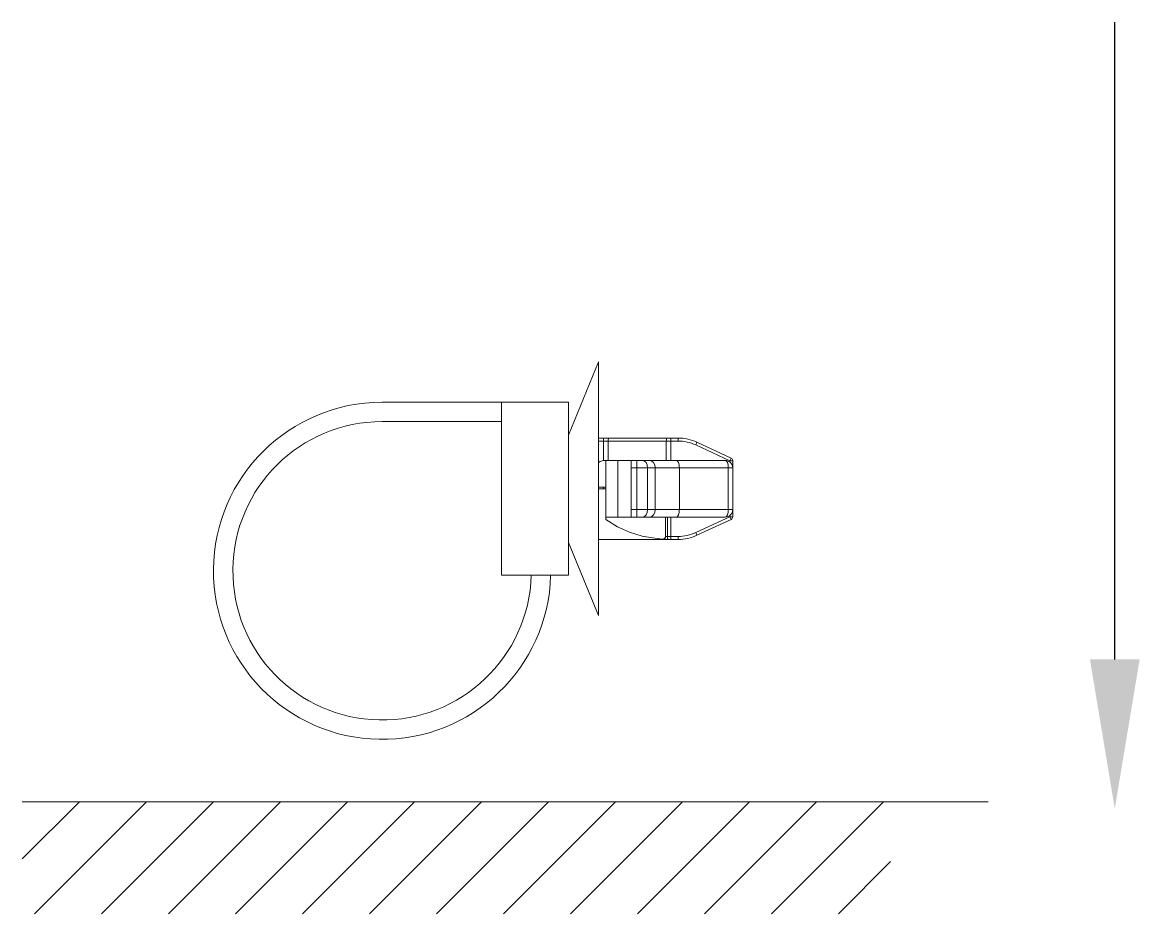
# Model space of a CAD drawing. Header units: inches. Extents: x 47316 to 59086, y 3141 to 11743.
# Drawn here: x 54081.02 to 54107.23, y 10066.65 to 10087.56 of the extents above; entities that cross this region are included whole.
import ezdxf

# ---------------------------------------------------------------- set-up
doc = ezdxf.new("R2010")
doc.units = ezdxf.units.IN
doc.header["$MEASUREMENT"] = 0

msp = doc.modelspace()

# ---------------------------------------------------------------- linework, layer by layer
msp.add_line((54106.645, 10072.612), (54106.645, 10087.56))
at = {"color": 0, "linetype": 'ByBlock', "lineweight": 15, "ltscale": 0.132311}
for p, q in [((54093.834, 10077.876), (54094.534, 10079.591)), ((54093.834, 10075.356), (54094.534, 10073.641))]:
    msp.add_line(p, q, dxfattribs=at)
at = {"color": 0, "linetype": 'ByBlock', "lineweight": 15, "ltscale": 0.425}
msp.add_line((54094.534, 10079.591), (54094.534, 10073.641), dxfattribs=at)
at = {"color": 0, "linetype": 'ByBlock', "lineweight": 15, "ltscale": 0.2}
for p, q in [((54092.259, 10078.646), (54089.459, 10078.646)), ((54092.259, 10078.191), (54089.459, 10078.191))]:
    msp.add_line(p, q, dxfattribs=at)
at = {"color": 0, "linetype": 'ByBlock', "lineweight": 15, "ltscale": 0.289999}
msp.add_line((54092.259, 10078.646), (54092.259, 10074.586), dxfattribs=at)
at = {"color": 0, "linetype": 'ByBlock', "lineweight": 15, "ltscale": 0.1125}
for p, q in [((54092.259, 10078.646), (54093.834, 10078.646)), ((54092.259, 10074.586), (54093.834, 10074.586))]:
    msp.add_line(p, q, dxfattribs=at)
at = {"color": 0, "linetype": 'ByBlock', "lineweight": 15, "ltscale": 0.096026}
for p, q in [((54093.834, 10078.646), (54093.834, 10077.302)), ((54093.834, 10075.931), (54093.834, 10074.586))]:
    msp.add_line(p, q, dxfattribs=at)
at = {"color": 0, "linetype": 'ByBlock', "lineweight": 15, "ltscale": 0.008443}
for p, q in [((54094.652, 10077.806), (54094.534, 10077.806)), ((54094.652, 10077.736), (54094.534, 10077.736))]:
    msp.add_line(p, q, dxfattribs=at)
at = {"color": 0, "linetype": 'ByBlock', "lineweight": 15, "ltscale": 0.005}
for p, q in [((54094.652, 10077.736), (54094.652, 10077.806)), ((54096.235, 10077.736), (54096.235, 10077.806)), ((54096.401, 10077.736), (54096.401, 10077.806)), ((54096.815, 10077.644), (54096.845, 10077.708)), ((54097.614, 10077.272), (54097.643, 10077.335)), ((54097.614, 10077.272), (54097.684, 10077.272)), ((54097.614, 10075.961), (54097.684, 10075.961)), ((54097.614, 10075.961), (54097.643, 10075.898)), ((54096.23, 10075.496), (54096.23, 10075.426)), ((54096.401, 10075.496), (54096.401, 10075.426)), ((54096.815, 10075.588), (54096.845, 10075.525))]:
    msp.add_line(p, q, dxfattribs=at)
at = {"color": 0, "linetype": 'ByBlock', "lineweight": 15, "ltscale": 0.009488}
msp.add_line((54094.785, 10077.806), (54094.652, 10077.806), dxfattribs=at)
at = {"color": 0, "linetype": 'ByBlock', "lineweight": 15, "ltscale": 0.032832}
msp.add_line((54094.652, 10077.277), (54094.652, 10077.736), dxfattribs=at)
at = {"color": 0, "linetype": 'ByBlock', "lineweight": 15, "ltscale": 0.007906}
msp.add_line((54094.763, 10077.736), (54094.652, 10077.736), dxfattribs=at)
at = {"color": 0, "linetype": 'ByBlock', "lineweight": 15, "ltscale": 0.097302}
for p, q in [((54096.125, 10077.736), (54094.763, 10077.736)), ((54096.147, 10077.806), (54094.785, 10077.806))]:
    msp.add_line(p, q, dxfattribs=at)
at = {"color": 0, "linetype": 'ByBlock', "lineweight": 15, "ltscale": 0.0325}
for p, q in [((54094.763, 10077.281), (54094.763, 10077.736)), ((54096.125, 10077.736), (54096.125, 10077.281)), ((54096.235, 10077.736), (54096.235, 10077.281)), ((54096.151, 10075.951), (54096.151, 10075.496)), ((54096.23, 10075.951), (54096.23, 10075.496))]:
    msp.add_line(p, q, dxfattribs=at)
at = {"color": 0, "linetype": 'ByBlock', "lineweight": 15, "ltscale": 0.007907}
msp.add_line((54096.235, 10077.736), (54096.125, 10077.736), dxfattribs=at)
at = {"color": 0, "linetype": 'ByBlock', "lineweight": 15, "ltscale": 0.006325}
msp.add_line((54096.235, 10077.806), (54096.147, 10077.806), dxfattribs=at)
at = {"color": 0, "linetype": 'ByBlock', "lineweight": 15, "ltscale": 0.011804}
for p, q in [((54096.235, 10077.806), (54096.401, 10077.806)), ((54096.235, 10077.736), (54096.401, 10077.736))]:
    msp.add_line(p, q, dxfattribs=at)
at = {"color": 0, "linetype": 'ByBlock', "lineweight": 15, "ltscale": 0.062942}
for p, q in [((54097.643, 10077.335), (54096.845, 10077.708)), ((54096.845, 10075.525), (54097.643, 10075.898))]:
    msp.add_line(p, q, dxfattribs=at)
at = {"color": 0, "linetype": 'ByBlock', "lineweight": 15, "ltscale": 0.062941}
for p, q in [((54097.614, 10077.272), (54096.815, 10077.644)), ((54096.815, 10075.588), (54097.614, 10075.961))]:
    msp.add_line(p, q, dxfattribs=at)
at = {"color": 0, "linetype": 'ByBlock', "lineweight": 15, "ltscale": 0.097948}
msp.add_line((54093.834, 10077.302), (54093.834, 10075.931), dxfattribs=at)
at = {"color": 0, "linetype": 'ByBlock', "lineweight": 15, "ltscale": 0.02}
for p, q in [((54094.709, 10077.281), (54094.989, 10077.281)), ((54094.709, 10075.951), (54094.989, 10075.951))]:
    msp.add_line(p, q, dxfattribs=at)
at = {"color": 0, "linetype": 'ByBlock', "lineweight": 15, "ltscale": 0.095}
for p, q in [((54094.709, 10077.281), (54094.709, 10075.951)), ((54094.989, 10077.281), (54094.989, 10075.951))]:
    msp.add_line(p, q, dxfattribs=at)
at = {"color": 0, "linetype": 'ByBlock', "lineweight": 15, "ltscale": 0.022501}
for p, q in [((54094.989, 10077.281), (54095.304, 10077.281)), ((54094.989, 10075.951), (54095.304, 10075.951))]:
    msp.add_line(p, q, dxfattribs=at)
at = {"color": 0, "linetype": 'ByBlock', "lineweight": 15, "ltscale": 0.009364}
for p, q in [((54095.304, 10077.281), (54095.435, 10077.281)), ((54095.304, 10077.106), (54095.435, 10077.106)), ((54095.435, 10076.126), (54095.304, 10076.126)), ((54095.435, 10075.951), (54095.304, 10075.951))]:
    msp.add_line(p, q, dxfattribs=at)
at = {"color": 0, "linetype": 'ByBlock', "lineweight": 15, "ltscale": 0.0125}
for p, q in [((54095.304, 10077.106), (54095.304, 10077.281)), ((54095.435, 10077.106), (54095.435, 10077.281)), ((54094.709, 10076.651), (54094.534, 10076.651)), ((54094.709, 10076.616), (54094.534, 10076.616)), ((54095.304, 10075.951), (54095.304, 10076.126)), ((54095.435, 10075.951), (54095.435, 10076.126))]:
    msp.add_line(p, q, dxfattribs=at)
at = {"color": 0, "linetype": 'ByBlock', "lineweight": 15, "ltscale": 0.009006}
for p, q in [((54095.561, 10077.281), (54095.435, 10077.281)), ((54095.561, 10075.951), (54095.435, 10075.951))]:
    msp.add_line(p, q, dxfattribs=at)
at = {"color": 0, "linetype": 'ByBlock', "lineweight": 15, "ltscale": 0.012637}
for p, q in [((54095.738, 10077.281), (54095.561, 10077.281)), ((54095.864, 10077.106), (54095.687, 10077.106)), ((54095.561, 10075.951), (54095.738, 10075.951)), ((54095.687, 10076.126), (54095.864, 10076.126))]:
    msp.add_line(p, q, dxfattribs=at)
at = {"color": 0, "linetype": 'ByBlock', "lineweight": 15, "ltscale": 0.04455}
for p, q in [((54096.361, 10077.281), (54095.738, 10077.281)), ((54096.361, 10075.951), (54095.738, 10075.951))]:
    msp.add_line(p, q, dxfattribs=at)
at = {"color": 0, "linetype": 'ByBlock', "lineweight": 15, "ltscale": 0.081943}
for p, q in [((54097.509, 10077.281), (54096.361, 10077.281)), ((54097.578, 10077.106), (54096.431, 10077.106)), ((54097.509, 10075.951), (54096.361, 10075.951)), ((54097.578, 10076.126), (54096.431, 10076.126))]:
    msp.add_line(p, q, dxfattribs=at)
at = {"color": 0, "linetype": 'ByBlock', "lineweight": 15, "ltscale": 0.001816}
for p, q in [((54097.614, 10077.272), (54097.614, 10077.246)), ((54097.614, 10075.986), (54097.614, 10075.961))]:
    msp.add_line(p, q, dxfattribs=at)
at = {"color": 0, "linetype": 'ByBlock', "lineweight": 15, "ltscale": 0.011816}
for p, q in [((54097.684, 10077.272), (54097.684, 10077.106)), ((54097.684, 10076.126), (54097.684, 10075.961))]:
    msp.add_line(p, q, dxfattribs=at)
at = {"color": 0, "linetype": 'ByBlock', "lineweight": 15, "ltscale": 0.07}
for p, q in [((54095.304, 10077.106), (54095.304, 10076.126)), ((54095.435, 10077.106), (54095.435, 10076.126)), ((54095.687, 10077.106), (54095.687, 10076.126)), ((54095.864, 10077.106), (54095.864, 10076.126)), ((54096.431, 10077.106), (54096.431, 10076.126)), ((54097.578, 10077.106), (54097.578, 10076.126)), ((54097.684, 10077.106), (54097.684, 10076.126))]:
    msp.add_line(p, q, dxfattribs=at)
at = {"color": 0, "linetype": 'ByBlock', "lineweight": 15, "ltscale": 0.018011}
for p, q in [((54095.687, 10077.106), (54095.435, 10077.106)), ((54095.687, 10076.126), (54095.435, 10076.126))]:
    msp.add_line(p, q, dxfattribs=at)
at = {"color": 0, "linetype": 'ByBlock', "lineweight": 15, "ltscale": 0.0405}
for p, q in [((54096.431, 10077.106), (54095.864, 10077.106)), ((54096.431, 10076.126), (54095.864, 10076.126))]:
    msp.add_line(p, q, dxfattribs=at)
at = {"color": 0, "linetype": 'ByBlock', "lineweight": 15, "ltscale": 0.007544}
for p, q in [((54097.684, 10077.106), (54097.578, 10077.106)), ((54097.684, 10076.126), (54097.578, 10076.126))]:
    msp.add_line(p, q, dxfattribs=at)
at = {"color": 0, "linetype": 'ByBlock', "lineweight": 15, "ltscale": 0.0025}
msp.add_line((54094.652, 10076.616), (54094.652, 10076.651), dxfattribs=at)
at = {"color": 0, "linetype": 'ByBlock', "lineweight": 15, "ltscale": 0.004339}
msp.add_line((54094.709, 10075.951), (54094.709, 10075.891), dxfattribs=at)
at = {"color": 0, "linetype": 'ByBlock', "lineweight": 15, "ltscale": 0.1}
msp.add_line((54094.709, 10075.951), (54096.109, 10075.951), dxfattribs=at)
at = {"color": 0, "linetype": 'ByBlock', "lineweight": 15}
for p, q in [((54094.709, 10075.891), (54094.978, 10075.724)), ((54094.978, 10075.724), (54095.264, 10075.596)), ((54095.264, 10075.596), (54095.561, 10075.507)), ((54095.561, 10075.507), (54095.798, 10075.463)), ((54095.798, 10075.463), (54096.039, 10075.437))]:
    msp.add_line(p, q, dxfattribs=at)
at = {"color": 0, "linetype": 'ByBlock', "lineweight": 15, "ltscale": 0.031953}
msp.add_line((54096.109, 10075.951), (54096.109, 10075.504), dxfattribs=at)
at = {"color": 0, "linetype": 'ByBlock', "lineweight": 15, "ltscale": 0.003059}
msp.add_line((54096.151, 10075.951), (54096.109, 10075.951), dxfattribs=at)
at = {"color": 0, "linetype": 'ByBlock', "lineweight": 15, "ltscale": 0.000233459}
msp.add_line((54096.155, 10075.951), (54096.151, 10075.951), dxfattribs=at)
at = {"color": 0, "linetype": 'ByBlock', "lineweight": 15, "ltscale": 0.005363}
msp.add_line((54096.23, 10075.951), (54096.155, 10075.951), dxfattribs=at)
at = {"color": 0, "linetype": 'ByBlock', "lineweight": 15, "ltscale": 0.107719}
msp.add_line((54096.042, 10075.426), (54094.534, 10075.426), dxfattribs=at)
at = {"color": 0, "linetype": 'ByBlock', "lineweight": 15, "ltscale": 0.000715637}
msp.add_line((54096.039, 10075.437), (54096.039, 10075.427), dxfattribs=at)
at = {"color": 0, "linetype": 'ByBlock', "lineweight": 15, "ltscale": 0.00896}
msp.add_line((54096.042, 10075.426), (54096.167, 10075.426), dxfattribs=at)
at = {"color": 0, "linetype": 'ByBlock', "lineweight": 15, "ltscale": 0.000495148}
msp.add_line((54096.109, 10075.504), (54096.109, 10075.497), dxfattribs=at)
at = {"color": 0, "linetype": 'ByBlock', "lineweight": 15, "ltscale": 9.0198e-05}
msp.add_line((54096.109, 10075.497), (54096.11, 10075.496), dxfattribs=at)
at = {"color": 0, "linetype": 'ByBlock', "lineweight": 15, "ltscale": 0.002986}
msp.add_line((54096.11, 10075.496), (54096.151, 10075.496), dxfattribs=at)
at = {"color": 0, "linetype": 'ByBlock', "lineweight": 15, "ltscale": 0.005597}
msp.add_line((54096.151, 10075.496), (54096.23, 10075.496), dxfattribs=at)
at = {"color": 0, "linetype": 'ByBlock', "lineweight": 15, "ltscale": 0.004477}
msp.add_line((54096.167, 10075.426), (54096.23, 10075.426), dxfattribs=at)
at = {"color": 0, "linetype": 'ByBlock', "lineweight": 15, "ltscale": 0.012206}
for p, q in [((54096.401, 10075.496), (54096.23, 10075.496)), ((54096.401, 10075.426), (54096.23, 10075.426))]:
    msp.add_line(p, q, dxfattribs=at)
at = {"color": 0, "lineweight": 15}
for p, q in [((54081.02, 10069.274), (54103.676, 10069.274, 0)), ((54081.02, 10067.936), (54082.359, 10069.274)), ((54081.302, 10066.646), (54083.931, 10069.274)), ((54082.874, 10066.646), (54085.502, 10069.274)), ((54084.445, 10066.646), (54087.074, 10069.274)), ((54086.017, 10066.646), (54088.645, 10069.274)), ((54087.589, 10066.646), (54090.217, 10069.274)), ((54089.16, 10066.646), (54091.788, 10069.274)), ((54090.732, 10066.646), (54093.36, 10069.274)), ((54092.303, 10066.646), (54094.931, 10069.274)), ((54093.875, 10066.646), (54096.503, 10069.274)), ((54095.446, 10066.646), (54098.074, 10069.274)), ((54097.018, 10066.646), (54099.646, 10069.274)), ((54098.589, 10066.646), (54101.218, 10069.274)), ((54100.161, 10066.646), (54101.383, 10067.868))]:
    msp.add_line(p, q, dxfattribs=at)
at = {"color": 0, "linetype": 'ByBlock', "lineweight": 15}
for centre, radius, start, end in [((54089.459, 10074.691), 3.955, 90, 358.4787), ((54089.459, 10074.691), 3.5, 90, 358.2809), ((54096.401, 10076.756), 1.05, 64.9831, 90), ((54096.401, 10076.756), 0.98, 64.9831, 90), ((54094.709, 10076.931), 0.35, 90, 120), ((54097.509, 10077.106), 0.175, 0, 90), ((54097.614, 10077.272), 0.07, 0, 64.9831), ((54097.509, 10076.126), 0.175, 270, 0), ((54097.614, 10075.961), 0.07, 295.0169, 0), ((54096.043, 10075.502), 0.0652, 265.9237, 1.6006), ((54096.039, 10075.497), 0.0699, 269.9427, 359.9426), ((54096.041, 10075.429), 0.00303, 225.6094, 288.8376), ((54096.401, 10076.476), 0.98, 270, 295.0169), ((54096.401, 10076.476), 1.05, 270, 295.0169)]:
    msp.add_arc(centre, radius, start, end, dxfattribs=at)
at = {"color": 0, "linetype": 'ByBlock', "lineweight": 15, "extrusion": (0, 0, -1)}
for centre, major_axis, ratio, start_param, end_param in [((54094.785, 10077.736), (0, -0.07), 0.316228, 1.570796, 3.141593), ((54096.147, 10077.736), (0, -0.07), 0.316228, 1.570796, 3.141593), ((54095.561, 10077.106), (0, -0.175), 0.720438, 3.141593, 4.712389), ((54095.738, 10077.106), (0, -0.175), 0.720438, 3.141593, 4.712389), ((54096.361, 10077.106), (0, -0.175), 0.396439, 3.141593, 4.712389), ((54097.509, 10077.106), (0, -0.175), 0.396439, 3.141593, 4.712389), ((54095.561, 10076.126), (0, -0.175), 0.720438, 4.712389, 6.283185), ((54095.738, 10076.126), (0, -0.175), 0.720438, 4.712389, 6.283185), ((54096.361, 10076.126), (0, -0.175), 0.396439, 4.712389, 6.283185), ((54097.509, 10076.126), (0, -0.175), 0.396439, 4.712389, 6.283185), ((54096.042, 10075.496), (0, 0.07), 0.97071, 1.570796, 3.141593), ((54096.167, 10075.496), (0, 0.07), 0.22389, 3.141593, 4.712389)]:
    msp.add_ellipse(centre, major_axis=major_axis, ratio=ratio, start_param=start_param, end_param=end_param, dxfattribs=at)
msp.add_solid([(54107.228, 10072.612), (54106.645, 10069.112), (54106.062, 10072.612)])

doc.saveas('drawing.dxf')
